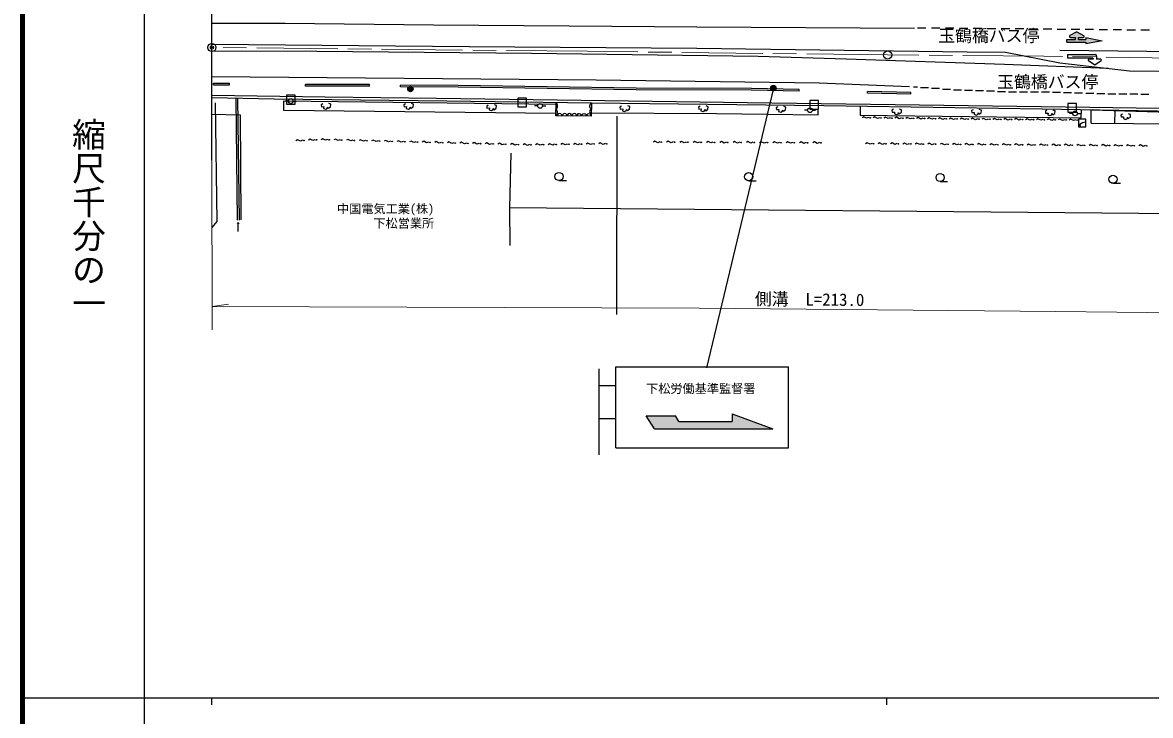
# Model space of a CAD drawing. Units: millimetres at full size, sheet at 1:1000; details may follow other scales. Extents: x 40000 to 680000, y 20000 to 380000.
# Drawn here: x 40000 to 207134, y 202409 to 305089 of the extents above; entities that cross this region are included whole.
import ezdxf
from ezdxf.enums import TextEntityAlignment as Align

# ---------------------------------------------------------------- set-up
doc = ezdxf.new("R2010")
doc.units = ezdxf.units.MM
doc.header["$LTSCALE"] = 1000
doc.header["$PDMODE"] = 32
doc.header["$PDSIZE"] = 500
doc.linetypes.add('CHAIN', pattern=[18.5, 12, -1.5, 3.5, -1.5])
for name, color, linetype, lineweight in [('M-BGD', 7, 'Continuous', 25), ('M-BMK', 2, 'CHAIN', 13), ('M-BMK-OTRS', 5, 'Continuous', 25), ('M-BMK-ROW', 30, 'Continuous', 25), ('M-BMK-SRVR', 3, 'Continuous', 25), ('M-STR-HTXT', 7, 'Continuous', 13), ('M-STR-STRC', 7, 'Continuous', 25), ('M-TTL', 2, 'Continuous', 140), ('M-TTL-BAND', 7, 'Continuous', 25)]:
    doc.layers.add(name, color=color, linetype=linetype, lineweight=lineweight)
doc.layers.add('M-BMK-HTXT', color=7, linetype='Continuous')
doc.layers.add('M-OTRS', color=6, linetype='Continuous')
doc.styles.add('@ＭＳ ゴシック', font='')
doc.styles.add('ＭＳ ゴシック', font='')
doc.styles.get('@ＭＳ ゴシック').set_extended_font_data('@MS Gothic')
doc.styles.get('ＭＳ ゴシック').set_extended_font_data('MS Gothic')

msp = doc.modelspace()

# ---------------------------------------------------------------- hatches: boundary and pattern name
at = {"layer": 'M-STR-STRC'}
for points in [[(196017, 302876), (196017, 302601), (194752, 302601), (194752, 302204), (197563, 302204), (197563, 301928), (199960, 302402), (197563, 302876), (197563, 302601), (196484, 302601), (196484, 302876), (197154, 302876, 0.77336), (197227, 303157), (196251, 303701), (195205, 303159, 0.78564), (195274, 302876)], [(97813, 295454, 1), (97138, 295024, 0.41421), (97690, 294901, 0.41421)], [(151596, 295592, 1), (150921, 295162, 0.41421), (151473, 295040, 0.41421)], [(133629, 244859), (151176, 244859), (145176, 247109), (145176, 245984), (137248, 245984), (136742, 246801), (132426, 246801)]]:
    msp.add_hatch(color=256, dxfattribs=at).paths.add_polyline_path(points)
h = msp.add_hatch(color=256, dxfattribs=at)
edge = h.paths.add_edge_path()
edge.add_line((198642, 299743), (198642, 299643))

# ---------------------------------------------------------------- linework, layer by layer
at = {"layer": 'M-BGD'}
for p, q in [((68300, 295877), (68304, 296127)), ((68300, 295877), (70683, 295837)), ((68304, 296127), (70687, 296087)), ((70683, 295837), (70687, 296087)), ((91402, 295904), (81926, 295924)), ((81926, 295674), (81926, 295924)), ((91401, 295654), (91402, 295904)), ((91401, 295654), (81926, 295674)), ((96006, 295571), (96008, 295821)), ((155069, 294912), (155074, 295162)), ((165208, 294602), (165213, 294852)), ((171641, 294465), (165208, 294602)), ((171647, 294715), (165213, 294852)), ((171641, 294465), (171647, 294715)), ((71600, 293850), (71824, 275793)), ((72156, 275815), (71899, 293844)), ((79392, 293463), (78915, 293463)), ((80092, 293463), (80570, 293463)), ((116349, 292737), (115872, 292737)), ((117049, 292737), (117526, 292737)), ((119034, 291251), (119058, 293223)), ((124314, 291205), (124337, 293160)), ((124314, 291205), (119034, 291251)), ((156333, 292091), (155855, 292091)), ((157033, 292091), (157510, 292091)), ((195610, 291636), (195132, 291636)), ((196310, 291636), (196787, 291636)), ((198341, 290203), (198372, 292110)), ((201835, 290162), (201891, 292004)), ((196473, 290771), (196456, 289640)), ((196456, 289640), (197561, 289624)), ((197577, 290755), (196473, 290771)), ((197561, 289624), (197577, 290755)), ((198341, 290203), (210995, 290055)), ((119485, 281676), (120608, 281676)), ((147592, 281644), (148714, 281644)), ((175963, 281524), (177086, 281524)), ((201588, 281265), (202711, 281265)), ((71926, 275474), (71803, 275253))]:
    msp.add_line(p, q, dxfattribs=at)
for points in [[(68053, 294326), (84840, 294102), (101357, 293906), (119291, 293654), (147360, 293260), (169315, 292952), (198156, 292547), (225584, 292162), (246206, 291873), (268271, 291722), (277938, 291602)], [(155069, 294912), (148037, 295047), (130903, 295105), (104570, 295494), (96006, 295571)], [(155074, 295162), (148039, 295297), (130905, 295355), (104573, 295744), (96008, 295821)], [(277938, 291155), (232328, 291467), (216674, 291809), (191097, 292230), (158739, 292747), (124330, 293160), (102886, 293418), (77271, 293725), (68052, 293928)], [(119038, 291606), (78715, 292059), (78695, 293475), (119055, 292990)], [(84475, 293030), (84238, 292895), (84280, 292624), (84636, 292632), (84611, 292370), (84924, 292242), (85204, 292387), (85204, 292564), (85340, 292378), (85654, 292581), (85688, 292971), (85382, 293073)], [(96727, 293030), (96490, 292895), (96533, 292624), (96889, 292632), (96863, 292369), (97177, 292242), (97457, 292386), (97457, 292564), (97592, 292378), (97906, 292581), (97940, 292971), (97635, 293073)], [(109016, 292832), (108779, 292697), (108821, 292425), (109178, 292434), (109152, 292171), (109466, 292044), (109746, 292188), (109746, 292366), (109881, 292180), (110195, 292383), (110229, 292773), (109924, 292874)], [(128767, 292684), (128530, 292549), (128572, 292277), (128928, 292286), (128903, 292023), (129216, 291896), (129496, 292040), (129496, 292218), (129632, 292032), (129946, 292235), (129979, 292625), (129674, 292727)], [(140387, 292682), (140150, 292546), (140192, 292275), (140548, 292283), (140523, 292021), (140837, 291894), (141116, 292038), (141116, 292216), (141252, 292029), (141566, 292233), (141600, 292622), (141294, 292724)], [(151901, 292591), (151664, 292456), (151706, 292185), (152062, 292193), (152037, 291930), (152350, 291803), (152630, 291947), (152630, 292125), (152766, 291939), (153079, 292142), (153113, 292532), (152808, 292634)], [(164143, 292660), (164113, 291343), (184363, 291134), (196886, 290972), (196905, 292134)], [(124320, 291717), (142828, 291617), (157917, 291434), (157917, 292249)], [(165361, 291015), (165064, 290896), (164648, 291117), (164412, 290975)], [(166975, 290993), (166677, 290873), (166261, 291095), (166026, 290953)], [(168588, 290971), (168291, 290851), (167875, 291073), (167639, 290931)], [(169049, 292231), (168811, 292096), (168854, 291825), (169210, 291833), (169184, 291571), (169498, 291443), (169778, 291587), (169778, 291765), (169913, 291579), (170227, 291782), (170261, 292172), (169956, 292274)], [(170202, 290948), (169905, 290829), (169489, 291051), (169253, 290909)], [(171816, 290926), (171519, 290807), (171103, 291029), (170867, 290886)], [(173430, 290904), (173132, 290785), (172716, 291007), (172480, 290864)], [(175043, 290882), (174746, 290763), (174330, 290984), (174094, 290842)], [(176657, 290860), (176360, 290740), (175944, 290962), (175708, 290820)], [(178270, 290839), (177974, 290718), (177557, 290938), (177322, 290795)], [(179884, 290825), (179588, 290704), (179171, 290924), (178935, 290780)], [(181498, 290810), (181201, 290689), (180784, 290909), (180549, 290766)], [(180867, 292175), (180630, 292040), (180672, 291768), (181028, 291777), (181003, 291514), (181317, 291387), (181596, 291531), (181596, 291709), (181732, 291523), (182046, 291726), (182080, 292116), (181774, 292217)], [(183112, 290796), (182815, 290675), (182398, 290895), (182163, 290751)], [(184726, 290781), (184429, 290660), (184012, 290880), (183777, 290737)], [(186339, 290767), (186043, 290646), (185626, 290866), (185391, 290722)], [(187953, 290752), (187657, 290631), (187240, 290851), (187004, 290708)], [(189567, 290738), (189270, 290617), (188853, 290837), (188618, 290693)], [(191181, 290723), (190884, 290602), (190467, 290822), (190232, 290679)], [(191799, 292083), (191562, 291948), (191604, 291677), (191960, 291685), (191935, 291422), (192249, 291295), (192529, 291439), (192529, 291617), (192664, 291431), (192978, 291634), (193012, 292024), (192707, 292126)], [(210995, 290055), (210946, 290837), (210767, 291147), (210518, 291437), (209972, 291761), (198372, 292110)], [(202983, 291522), (202745, 291387), (202788, 291115), (203144, 291124), (203118, 290861), (203432, 290734), (203712, 290878), (203712, 291056), (203847, 290870), (204161, 291073), (204195, 291463), (203890, 291565)], [(192795, 290709), (192498, 290588), (192081, 290808), (191846, 290664)], [(194408, 290694), (194112, 290573), (193695, 290793), (193460, 290650)], [(196022, 290680), (195726, 290559), (195309, 290779), (195073, 290635)], [(196774, 289666), (196712, 289813), (196744, 289995), (196834, 290109), (196987, 290226), (197082, 290289), (197261, 290327), (197533, 290354)], [(81460, 287649), (81170, 287512), (80742, 287709), (80515, 287554)], [(83328, 287733), (83038, 287597), (82610, 287793), (82383, 287638)], [(85199, 287761), (84901, 287645), (84487, 287872), (84250, 287733)], [(87069, 287713), (86770, 287597), (86357, 287824), (86119, 287685)], [(88938, 287665), (88640, 287549), (88226, 287776), (87989, 287637)], [(90808, 287617), (90509, 287501), (90096, 287728), (89858, 287589)], [(92677, 287569), (92379, 287453), (91965, 287680), (91728, 287541)], [(94547, 287521), (94248, 287405), (93835, 287632), (93597, 287493)], [(96416, 287473), (96118, 287357), (95704, 287584), (95467, 287445)], [(98286, 287425), (97987, 287309), (97574, 287536), (97337, 287397)], [(100155, 287377), (99857, 287261), (99443, 287488), (99206, 287349)], [(134420, 287404), (134124, 287282), (133706, 287500), (133472, 287355)], [(136390, 287395), (136094, 287273), (135676, 287491), (135441, 287346)], [(138359, 287386), (138063, 287264), (137645, 287482), (137410, 287338)], [(140329, 287378), (140032, 287256), (139614, 287473), (139380, 287329)], [(102025, 287329), (101726, 287213), (101313, 287440), (101076, 287301)], [(103895, 287281), (103596, 287165), (103183, 287392), (102945, 287253)], [(105764, 287233), (105465, 287117), (105052, 287344), (104815, 287205)], [(107634, 287185), (107335, 287069), (106922, 287296), (106684, 287157)], [(109503, 287137), (109204, 287021), (108791, 287248), (108554, 287109)], [(111373, 287089), (111074, 286973), (110661, 287200), (110423, 287061)], [(113242, 287041), (112943, 286925), (112530, 287152), (112293, 287013)], [(115111, 287005), (114815, 286882), (114396, 287099), (114162, 286955)], [(116980, 287028), (116686, 286900), (116264, 287110), (116033, 286961)], [(118850, 287054), (118556, 286927), (118134, 287137), (117902, 286988)], [(120720, 287081), (120426, 286953), (120004, 287163), (119772, 287014)], [(122590, 287107), (122296, 286979), (121874, 287190), (121642, 287041)], [(124460, 287134), (124166, 287006), (123744, 287216), (123512, 287067)], [(126330, 287160), (126036, 287032), (125614, 287243), (125382, 287094)], [(142298, 287369), (142002, 287247), (141584, 287465), (141349, 287320)], [(144267, 287360), (143971, 287238), (143553, 287456), (143319, 287312)], [(146237, 287352), (145941, 287230), (145522, 287447), (145288, 287303)], [(148206, 287343), (147910, 287221), (147492, 287439), (147257, 287294)], [(150175, 287334), (149879, 287212), (149461, 287430), (149227, 287286)], [(152145, 287326), (151849, 287204), (151431, 287421), (151196, 287277)], [(154114, 287317), (153818, 287195), (153400, 287413), (153166, 287268)], [(156084, 287308), (155787, 287186), (155369, 287404), (155135, 287260)], [(158053, 287300), (157757, 287177), (157339, 287395), (157104, 287251)], [(165876, 287176), (165579, 287055), (165162, 287274), (164927, 287130)], [(167716, 287162), (167419, 287040), (167002, 287260), (166767, 287116)], [(169556, 287147), (169259, 287026), (168842, 287245), (168607, 287102)], [(171396, 287133), (171099, 287012), (170682, 287231), (170447, 287087)], [(173235, 287118), (172939, 286997), (172522, 287217), (172287, 287073)], [(175075, 287104), (174779, 286983), (174362, 287202), (174127, 287058)], [(176915, 287090), (176619, 286968), (176201, 287188), (175967, 287044)], [(178755, 287075), (178459, 286954), (178041, 287173), (177806, 287030)], [(180595, 287061), (180299, 286940), (179881, 287159), (179646, 287015)], [(182435, 287046), (182139, 286925), (181721, 287145), (181486, 287001)], [(184275, 287032), (183979, 286911), (183561, 287130), (183326, 286986)], [(186115, 287018), (185818, 286896), (185401, 287116), (185166, 286972)], [(187955, 287003), (187658, 286882), (187241, 287101), (187006, 286958)], [(189795, 286989), (189498, 286868), (189081, 287087), (188846, 286943)], [(191635, 286974), (191338, 286853), (190921, 287073), (190686, 286929)], [(193475, 286960), (193178, 286839), (192761, 287058), (192526, 286914)], [(195315, 286946), (195018, 286824), (194601, 287044), (194366, 286900)], [(197155, 286931), (196858, 286810), (196441, 287029), (196206, 286886)], [(198995, 286917), (198698, 286796), (198281, 287015), (198046, 286871)], [(200834, 286902), (200538, 286781), (200121, 287001), (199886, 286857)], [(202674, 286888), (202378, 286767), (201961, 286986), (201726, 286842)], [(204514, 286874), (204218, 286752), (203800, 286972), (203566, 286828)], [(206354, 286859), (206058, 286738), (205640, 286957), (205405, 286814)], [(71949, 274127), (71926, 275474), (72056, 275258)]]:
    msp.add_lwpolyline(points, dxfattribs=at)
for points in [[(79110, 293013), (80410, 293013), (80410, 294313), (79110, 294313)], [(113380, 292604), (114680, 292604), (114680, 293904), (113380, 293904)], [(156662, 292249), (157962, 292249), (157962, 293549), (156662, 293549)], [(194882, 291817), (196182, 291817), (196182, 293117), (194882, 293117)]]:
    msp.add_lwpolyline(points, close=True, dxfattribs=at)
for centre, radius in [((79742, 293463), 350), ((116699, 292737), 350), ((156683, 292091), 350), ((165592, 290974), 50), ((167205, 290952), 50), ((168819, 290929), 50), ((170433, 290907), 50), ((172047, 290885), 50), ((173660, 290863), 50), ((175274, 290841), 50), ((176888, 290819), 50), ((178501, 290799), 50), ((180115, 290785), 50), ((181729, 290770), 50), ((195960, 291636), 350), ((183343, 290756), 50), ((184957, 290741), 50), ((186570, 290727), 50), ((188184, 290712), 50), ((189798, 290698), 50), ((191412, 290683), 50), ((193026, 290669), 50), ((194639, 290654), 50), ((196253, 290640), 50), ((81692, 287621), 50), ((83561, 287705), 50), ((85430, 287717), 50), ((87299, 287669), 50), ((89169, 287621), 50), ((91038, 287573), 50), ((92908, 287525), 50), ((94777, 287477), 50), ((96647, 287429), 50), ((98516, 287381), 50), ((100386, 287333), 50), ((102255, 287285), 50), ((104125, 287237), 50), ((105994, 287189), 50), ((107864, 287141), 50), ((109733, 287093), 50), ((111603, 287045), 50), ((113472, 286997), 50), ((115342, 286966), 50), ((117212, 286993), 50), ((119082, 287019), 50), ((120952, 287046), 50), ((122822, 287072), 50), ((124692, 287099), 50), ((126562, 287125), 50), ((134651, 287365), 50), ((136621, 287356), 50), ((138590, 287347), 50), ((140560, 287339), 50), ((142529, 287330), 50), ((144498, 287321), 50), ((146468, 287313), 50), ((148437, 287304), 50), ((150407, 287295), 50), ((152376, 287287), 50), ((154345, 287278), 50), ((156315, 287269), 50), ((158284, 287261), 50), ((166107, 287136), 50), ((167947, 287122), 50), ((169787, 287107), 50), ((171627, 287093), 50), ((173466, 287078), 50), ((175306, 287064), 50), ((177146, 287050), 50), ((178986, 287035), 50), ((180826, 287021), 50), ((182666, 287006), 50), ((184506, 286992), 50), ((186346, 286978), 50), ((188186, 286963), 50), ((190026, 286949), 50), ((191866, 286934), 50), ((193706, 286920), 50), ((195546, 286906), 50), ((197386, 286891), 50), ((199226, 286877), 50), ((201065, 286862), 50), ((202905, 286848), 50), ((204745, 286834), 50), ((206585, 286819), 50), ((119485, 282276), 600), ((147592, 282244), 600), ((175963, 282124), 600), ((201588, 281865), 600)]:
    msp.add_circle(centre, radius, dxfattribs=at)
for centre, radius, start, end in [((118665, 292735), 627, 307.43973, 51.18373), ((124488, 292712), 473, 108.63405, 249.98941), ((118653, 291749), 627, 307.43973, 51.18373), ((119603, 291252), 359, 358.59052, 180.41737), ((120321, 291246), 359, 358.59052, 180.41737), ((121039, 291239), 359, 358.59052, 180.41737), ((121758, 291233), 359, 358.59052, 180.41737), ((122476, 291227), 359, 358.59052, 180.41737), ((123195, 291221), 359, 358.59052, 180.41737), ((123913, 291223), 359, 357.1805, 180.41737), ((124399, 291897), 378, 101.00055, 257.62292)]:
    msp.add_arc(centre, radius, start, end, dxfattribs=at)
at = {"layer": 'M-BMK'}
msp.add_lwpolyline([(568737, 294155), (544257, 294390), (495063, 295323), (483572, 295573), (468585, 295828), (452413, 296078), (436401, 296383), (426714, 296442), (413750, 296699), (393545, 297054), (368354, 297404), (340900, 297911), (310293, 298336), (268083, 298910), (191326, 300116), (168194, 300288), (123704, 300834), (68053, 301392)], dxfattribs=at)
at = {"layer": 'M-BMK-OTRS'}
msp.add_line((68051, 284692), (68056, 319728), dxfattribs=at)
at = {"layer": 'M-BMK-ROW'}
for p, q in [((128038, 291213), (128023, 261848)), ((248559, 276425), (112163, 277619))]:
    msp.add_line(p, q, dxfattribs=at)
for points in [[(68073, 274694), (68829, 275629), (68573, 293168)], [(68052, 291528), (72229, 291409), (72357, 275866)], [(112377, 285728), (112163, 277619), (112194, 272051)]]:
    msp.add_lwpolyline(points, dxfattribs=at)
at = {"layer": 'M-BMK-SRVR'}
for centre in [(68053, 301392), (168194, 300288)]:
    msp.add_circle(centre, 600, dxfattribs=at)
at = {"layer": 'M-OTRS'}
msp.add_point((68053, 301392), dxfattribs=at)
at = {"layer": 'M-STR-HTXT'}
for p, q in [((68051, 284692), (68106, 259540)), ((68099, 263021), (70531, 263354))]:
    msp.add_line(p, q, dxfattribs=at)
msp.add_lwpolyline([(68099, 263021), (140283, 262766), (193109, 262249), (278969, 261313)], dxfattribs=at)
at = {"layer": 'M-STR-STRC'}
for p, q in [((173874, 304275), (172605, 304275)), ((175944, 304255), (174675, 304255)), ((178015, 304236), (176745, 304236)), ((180085, 304216), (178816, 304216)), ((182155, 304196), (180886, 304196)), ((184225, 304177), (182956, 304177)), ((186295, 304157), (185026, 304157)), ((188366, 304138), (187096, 304138)), ((190436, 304118), (189167, 304118)), ((192506, 304099), (191237, 304099)), ((194576, 304079), (193307, 304079)), ((194752, 302601), (196017, 302601)), ((194752, 302204), (194752, 302601)), ((196251, 303701), (195205, 303159)), ((195274, 302876), (196017, 302876)), ((196647, 304059), (195377, 304059)), ((196017, 302601), (196017, 302876)), ((196251, 303701), (197227, 303157)), ((196484, 302601), (196484, 302876)), ((196484, 302876), (197154, 302876)), ((196484, 302601), (197563, 302601)), ((198717, 304040), (197447, 304040)), ((197563, 302876), (197563, 302601)), ((197563, 302876), (199960, 302402)), ((200787, 304020), (199518, 304020)), ((202857, 304001), (201588, 304001)), ((204927, 303981), (203658, 303981)), ((206998, 303962), (205728, 303962)), ((193697, 301020), (220900, 300709)), ((194752, 302204), (197563, 302204)), ((199960, 302402), (197563, 301928)), ((197563, 302204), (197563, 301928)), ((194836, 300343), (198942, 300343)), ((194836, 300343), (194836, 299843)), ((194836, 299843), (198542, 299843)), ((197967, 299460), (198892, 298843)), ((198642, 299643), (198023, 299643)), ((198642, 299743), (198642, 299643)), ((198892, 298843), (199817, 299460)), ((199142, 300144), (199142, 299643)), ((199762, 299643), (199142, 299643)), ((151258, 295377), (141362, 253915)), ((172597, 295521), (172005, 295521)), ((174230, 295411), (173045, 295411)), ((175863, 295301), (174678, 295301)), ((177496, 295191), (176311, 295191)), ((179128, 295081), (177943, 295081)), ((180761, 295021), (179576, 295021)), ((182394, 294961), (181209, 294961)), ((184027, 294901), (182842, 294901)), ((185660, 294841), (184474, 294841)), ((187292, 294781), (186107, 294781)), ((188925, 294771), (187740, 294771)), ((190558, 294761), (189373, 294761)), ((192191, 294751), (191006, 294751)), ((193823, 294741), (192638, 294741)), ((195456, 294681), (194271, 294681)), ((197089, 294621), (195904, 294621)), ((198722, 294561), (197537, 294561)), ((200355, 294521), (199169, 294521)), ((201987, 294501), (200802, 294501)), ((203620, 294481), (202435, 294481)), ((205253, 294461), (204068, 294461)), ((206886, 294441), (205701, 294441)), ((127938, 242070), (127938, 254070)), ((127938, 254070), (153479, 254070)), ((153479, 242070), (153479, 254070)), ((125447, 241015), (125447, 253797)), ((125447, 251296), (127938, 251296)), ((125447, 246420), (127938, 246420)), ((133629, 244859), (132426, 246801)), ((132426, 246801), (136742, 246801)), ((137248, 245984), (136742, 246801)), ((137248, 245984), (145176, 245984)), ((145176, 247109), (151176, 244859)), ((145176, 247109), (145176, 245984)), ((133629, 244859), (151176, 244859)), ((127938, 242070), (153479, 242070))]:
    msp.add_line(p, q, dxfattribs=at)
for points in [[(172163, 304230), (139936, 304415), (121011, 304552), (100902, 304726), (78885, 304947), (68054, 304948)], [(200854, 298285), (185492, 298880), (162029, 299651), (148988, 300080), (115427, 300485), (83589, 300807), (68053, 300860)], [(68054, 301866), (106161, 301536), (139900, 301273), (179966, 300763), (185633, 300702), (193725, 299102), (204009, 297923), (221316, 297748)], [(68053, 297097), (124999, 296605), (158022, 296176), (171435, 295602)]]:
    msp.add_lwpolyline(points, dxfattribs=at)
for centre in [(97475, 295239), (151258, 295377)]:
    msp.add_circle(centre, 400, dxfattribs=at)
for centre, radius, start, end in [((195274, 303026), 150, 117.38135, 270), ((197154, 303026), 150, 270, 60.86817), ((198023, 299543), 100, 90, 236.30993), ((198542, 299743), 100, 0, 90), ((198942, 300143), 200, 0.06435, 90), ((199762, 299543), 100, 303.69007, 90)]:
    msp.add_arc(centre, radius, start, end, dxfattribs=at)
at = {"layer": 'M-TTL'}
msp.add_line((40000, 380000), (40000, 20000), dxfattribs=at)
at = {"layer": 'M-TTL-BAND'}
for p, q in [((58000, 370000), (58000, 20000)), ((40000, 205000), (579000, 205000)), ((68000, 205000), (68000, 204000)), ((168000, 205000), (168000, 204000))]:
    msp.add_line(p, q, dxfattribs=at)

# ---------------------------------------------------------------- texts
at = {"layer": 'M-BMK-HTXT', "style": 'ＭＳ ゴシック'}
for s, height, p in [('玉鶴橋バス停', 1833, (175683, 301679)), ('玉鶴橋バス停', 1833, (184411, 294841)), ('中国電気工業(株)', 1320, (86595, 276442)), ('下松営業所', 1320, (91993, 274298))]:
    msp.add_text(s, height=height, dxfattribs=at).set_placement(p, align=Align.BOTTOM_LEFT)
at = {"layer": 'M-STR-HTXT', "style": 'ＭＳ ゴシック'}
msp.add_text('側溝  L=213.0', height=1833, rotation=359.439, dxfattribs=at).set_placement((148499, 262686), align=Align.BOTTOM_LEFT)
at = {"layer": 'M-STR-STRC', "style": 'ＭＳ ゴシック'}
msp.add_text('下松労働基準監督署', height=1320, dxfattribs=at).set_placement((140499, 250851), align=Align.MIDDLE_CENTER)
at = {"layer": 'M-TTL-BAND', "style": '@ＭＳ ゴシック'}
msp.add_text('縮尺千分の一', height=3666, rotation=270, dxfattribs=at).set_placement((49777, 261030), align=Align.MIDDLE_RIGHT)

doc.saveas('drawing.dxf')
